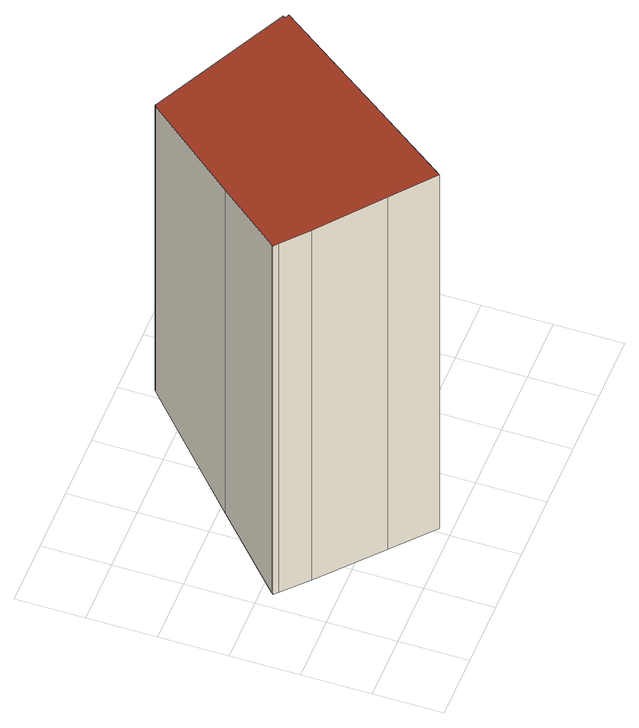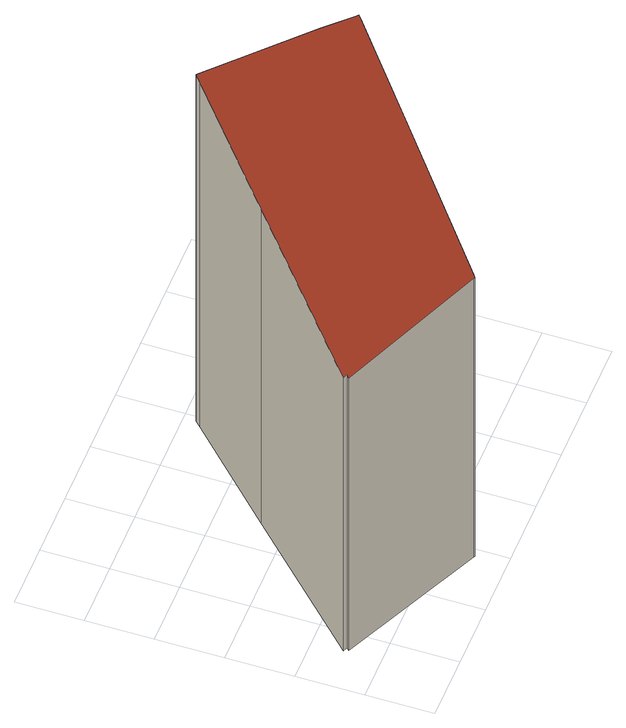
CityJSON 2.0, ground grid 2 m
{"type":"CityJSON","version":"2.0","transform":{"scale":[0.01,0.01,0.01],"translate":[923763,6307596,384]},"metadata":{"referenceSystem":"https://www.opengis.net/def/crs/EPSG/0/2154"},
"CityObjects":{
"building1":{"type":"Building","attributes":{"ArrDissolve-LoD12.global_elevation_50p":396.83,"ArrDissolve-LoD12.global_elevation_70p":397.37,"ArrDissolve-LoD12.global_elevation_max":398.27,"ArrDissolve-LoD12.global_elevation_min":384.74,"DataCoverageCalc.data_coverage":0.95,"LASInPolygons.ground_elevations":384.57,"OGRLoader.annee":"2021","OGRLoader.geo_batime":"0409200","OGRLoader.geo_dur":"01","OGRLoader.lot":"112","PC2MeshQuality-LoD12.mesh_error_f":1.07,"PC2MeshQuality-LoD13.mesh_error_f":1.07,"PC2MeshQuality-LoD22.mesh_error_f":0.706,"Validator-LoD12.errors":"[]","Validator-LoD13.errors":"[]","Validator-LoD22.errors":"[]"},"children":["building1-1"]},
"building1-1":{"type":"BuildingPart","parents":["building1"],"geometry":[{"type":"Solid","lod":"2.2","boundaries":[[[[0,1,2,3,4,5,6,7,8,9,10,11,12,13,14]],[[15,4,3,16]],[[16,3,2,17]],[[18,0,14,19]],[[20,5,4,15]],[[21,6,5,20]],[[22,12,11,23]],[[24,7,6,21]],[[25,13,12,22]],[[19,14,13,25]],[[26,9,8,27]],[[28,10,9,26]],[[27,8,7,24]],[[23,11,10,28]],[[17,2,1,29]],[[29,1,0,18]],[[17,29,18,19,25,22,23,28,26,27,24,21,20,15,16]]]],"semantics":{"surfaces":[{"type":"GroundSurface"},{"type":"WallSurface","on_footprint_edge":true},{"type":"RoofSurface"}],"values":[[0,1,1,1,1,1,1,1,1,1,1,1,1,1,1,1,2]]}}]}
},
"vertices":[
[130,288,57],[58,356,57],[46,367,57],[53,373,57],[276,582,57],[620,901,57],[626,906,57],[629,905,57],[1063,705,57],[1056,697,57],[1070,691,57],[706,325,57],[434,53,57],[416,35,57],[299,138,57],[276,582,1314],[53,373,1410],[46,367,1413],[130,288,1418],[299,138,1427],[620,901,1167],[626,906,1164],[434,53,1425],[706,325,1304],[629,905,1164],[416,35,1433],[1056,697,1142],[1063,705,1138],[1070,691,1141],[58,356,1413]
]}
